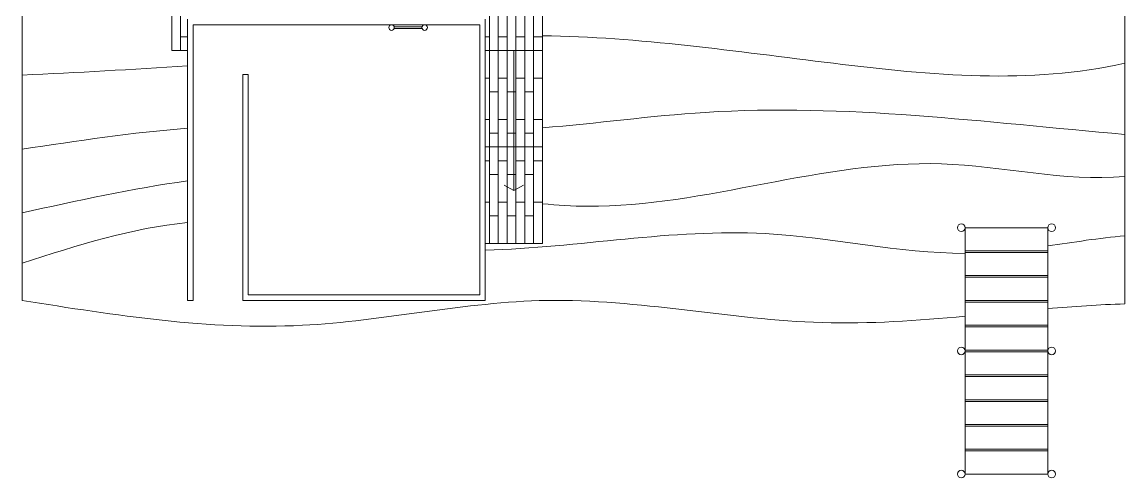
# Model space of a CAD drawing. Header units: millimetres. Extents: x 19901 to 56688, y 13732 to 29551.
# Drawn here: x 26307 to 28308, y 15617 to 16444 of the extents above; entities that cross this region are included whole.
import ezdxf

# ---------------------------------------------------------------- set-up
doc = ezdxf.new("R2010")
doc.units = ezdxf.units.MM
doc.layers.get('0').update_dxf_attribs({"lineweight": 18})
for name, color, linetype, lineweight in [('A-FURN', 9, 'Continuous', 13), ('curve di livello', 6, 'Continuous', 9), ('pavimentazione esterna', 51, 'Continuous', 15), ('PROIEZIONI', 145, 'Continuous', 13), ('Wall', 7, 'Continuous', 20)]:
    doc.layers.add(name, color=color, linetype=linetype, lineweight=lineweight)
doc.layers.add('ACQUA - water hatch', color=7, linetype='Continuous', lineweight=5, true_color=0x0f87ff)

msp = doc.modelspace()

# ---------------------------------------------------------------- linework, layer by layer
for p, q in [((28307.6, 17939.2), (28307.6, 15932.9)), ((26307.5, 16471.9), (26307.5, 16347.9)), ((26307.5, 16347.9), (26307.5, 16213.6)), ((26307.5, 16213.6), (26307.5, 16098.1)), ((26307.5, 16098.1), (26307.5, 16006.9)), ((26307.5, 16006.9), (26307.6, 15939.2))]:
    msp.add_line(p, q)
at = {"layer": 'A-FURN'}
for p, q in [((27032.8, 16435.7), (26982.3, 16435.7)), ((27032.8, 16432.7), (26982.3, 16432.7))]:
    msp.add_line(p, q, dxfattribs=at)
for centre in [(26977.6, 16434.2), (27037.6, 16434.2)]:
    msp.add_circle(centre, 5, dxfattribs=at)
at = {"layer": 'ACQUA - water hatch'}
msp.add_open_spline([(26718.7, 15949.2), (26718.3, 15949.3), (26717.9, 15949.4), (26717.6, 15949.5)], degree=3, dxfattribs=at)
at = {"layer": 'curve di livello'}
for points, knots in [([(27251.1, 16515.3), (27334.6, 16523.3), (27687.9, 16579.4), (28062.8, 16429.8), (28307.5, 16538.4), (28307.5, 16538.4), (28307.5, 16538.4), (28307.5, 16538.4), (28307.5, 16538.4), (28307.5, 16538.4), (28307.6, 16538.4)], [948.136507, 948.136507, 948.136507, 948.136507, 1199.951019, 2002.883229, 2002.883229, 2002.883229, 2002.885334, 2002.885334, 2002.885334, 2002.970377, 2002.970377, 2002.970377, 2002.970377]), ([(27251.1, 16419.5), (27426, 16417), (27777.5, 16364.8), (28135.5, 16330.7), (28307.5, 16369.4), (28307.5, 16369.4), (28307.5, 16369.4), (28307.5, 16369.4), (28307.5, 16369.4), (28307.5, 16369.4), (28307.6, 16369.4)], [947.742027, 947.742027, 947.742027, 947.742027, 1475.410206, 2004.14526, 2004.14526, 2004.14526, 2004.146467, 2004.146467, 2004.146467, 2004.226908, 2004.226908, 2004.226908, 2004.226908]), ([(27251.1, 16252.4), (27349.6, 16260.2), (27700.5, 16309.8), (28054.4, 16262.2), (28307.5, 16240.4), (28307.5, 16240.4), (28307.5, 16240.4), (28307.5, 16240.4), (28307.5, 16240.4), (28307.5, 16240.4), (28307.6, 16240.4)], [946.255727, 946.255727, 946.255727, 946.255727, 1242.735896, 2004.889476, 2004.889476, 2004.889476, 2004.889607, 2004.889607, 2004.889607, 2004.969426, 2004.969426, 2004.969426, 2004.969426]), ([(27251.1, 16114.5), (27278.4, 16111.9), (27519.4, 16097.8), (27870.1, 16238.6), (28196.8, 16154.4), (28307.5, 16164.1), (28307.5, 16164.1), (28307.5, 16164.1), (28307.5, 16164.1), (28307.5, 16164.1), (28307.6, 16164.1), (28307.6, 16164.1)], [950.943563, 950.943563, 950.943563, 950.943563, 1033.490488, 1679.853616, 2013.397423, 2013.397423, 2013.397423, 2013.399494, 2013.399494, 2013.399494, 2013.420108, 2013.420108, 2013.420108, 2013.420108]), ([(27147.6, 16030.3), (27316.4, 16035.1), (27607.7, 16094.3), (27897.2, 16024.8), (28017.7, 16024.6)], [851.89565, 851.89565, 851.89565, 851.89565, 1359.236516, 1723.307966, 1723.307966, 1723.307966, 1723.307966]), ([(26307.6, 15939.2), (26477.1, 15912.3), (26794.5, 15861.8), (27277.2, 15975.9), (27678.2, 15884.3), (27931.2, 15902.7), (28017.7, 15910.6)], [0, 0, 0, 0, 510.207258, 955.712193, 1456.747415, 1716.625225, 1716.625225, 1716.625225, 1716.625225])]:
    msp.add_open_spline(points, degree=3, knots=knots, dxfattribs=at)
for points in [[(26307.5, 16347.9), (26407.6, 16352.9), (26507.6, 16357.9), (26607.6, 16364.7)], [(26307.5, 16213.6), (26407.4, 16228.7), (26507.3, 16243.8), (26607.6, 16251.6)], [(26307.5, 16098.1), (26407.5, 16120.2), (26507.5, 16142.2), (26607.6, 16156.1)], [(26307.5, 16006.9), (26407.4, 16039), (26507.2, 16071.1), (26607.6, 16080.5)], [(28167.7, 16038), (28214.2, 16044.8), (28260.8, 16052.5), (28307.6, 16056.3)], [(28167.7, 15924.4), (28214.3, 15928.4), (28260.9, 15931.6), (28307.6, 15932.9)]]:
    msp.add_open_spline(points, degree=3, dxfattribs=at)
at = {"layer": 'pavimentazione esterna'}
for p, q in [((26595.1, 16392.6), (26607.6, 16392.6)), ((27147.6, 16392.6), (27251.1, 16392.6)), ((27251.1, 16217.6), (27147.6, 16217.6)), ((27155.1, 16042.6), (27171.1, 16042.6)), ((27187.1, 16042.6), (27203.1, 16042.6)), ((27219.1, 16042.6), (27235.1, 16042.6))]:
    msp.add_line(p, q, dxfattribs=at)
for points in [[(26607.6, 16417.6), (26595.1, 16417.6), (26595.1, 16492.6)], [(27139.1, 16492.6), (27155.1, 16492.6), (27155.1, 16417.6), (27147.6, 16417.6)], [(27171.1, 16492.6), (27187.1, 16492.6), (27187.1, 16417.6), (27171.1, 16417.6), (27171.1, 16492.6)], [(27203.1, 16492.6), (27219.1, 16492.6), (27219.1, 16417.6), (27203.1, 16417.6), (27203.1, 16492.6)], [(27235.1, 16492.6), (27251.1, 16492.6), (27251.1, 16417.6), (27235.1, 16417.6), (27235.1, 16492.6)], [(26579.1, 16467.6), (26595.1, 16467.6), (26595.1, 16392.6), (26579.1, 16392.6), (26579.1, 16467.6)], [(27155.1, 16467.6), (27171.1, 16467.6), (27171.1, 16392.6), (27155.1, 16392.6), (27155.1, 16467.6)], [(27187.1, 16467.6), (27203.1, 16467.6), (27203.1, 16392.6), (27187.1, 16392.6), (27187.1, 16467.6)], [(27219.1, 16467.6), (27235.1, 16467.6), (27235.1, 16392.6), (27219.1, 16392.6), (27219.1, 16467.6)], [(27147.6, 16417.6), (27155.1, 16417.6), (27155.1, 16342.6), (27147.6, 16342.6)], [(27171.1, 16417.6), (27187.1, 16417.6), (27187.1, 16342.6), (27171.1, 16342.6), (27171.1, 16417.6)], [(27203.1, 16417.6), (27219.1, 16417.6), (27219.1, 16342.6), (27203.1, 16342.6), (27203.1, 16417.6)], [(27235.1, 16417.6), (27251.1, 16417.6), (27251.1, 16342.6), (27235.1, 16342.6), (27235.1, 16417.6)], [(27155.1, 16392.6), (27171.1, 16392.6), (27171.1, 16317.6), (27155.1, 16317.6), (27155.1, 16392.6)], [(27187.1, 16392.6), (27203.1, 16392.6), (27203.1, 16317.6), (27187.1, 16317.6), (27187.1, 16392.6)], [(27219.1, 16392.6), (27235.1, 16392.6), (27235.1, 16317.6), (27219.1, 16317.6), (27219.1, 16392.6)], [(27147.6, 16342.6), (27155.1, 16342.6), (27155.1, 16267.6), (27147.6, 16267.6)], [(27171.1, 16342.6), (27187.1, 16342.6), (27187.1, 16267.6), (27171.1, 16267.6), (27171.1, 16342.6)], [(27203.1, 16342.6), (27219.1, 16342.6), (27219.1, 16267.6), (27203.1, 16267.6), (27203.1, 16342.6)], [(27235.1, 16342.6), (27251.1, 16342.6), (27251.1, 16267.6), (27235.1, 16267.6), (27235.1, 16342.6)], [(27155.1, 16317.6), (27171.1, 16317.6), (27171.1, 16242.6), (27155.1, 16242.6), (27155.1, 16317.6)], [(27187.1, 16317.6), (27203.1, 16317.6), (27203.1, 16242.6), (27187.1, 16242.6), (27187.1, 16317.6)], [(27219.1, 16317.6), (27235.1, 16317.6), (27235.1, 16242.6), (27219.1, 16242.6), (27219.1, 16317.6)], [(27147.6, 16267.6), (27155.1, 16267.6), (27155.1, 16192.6), (27147.6, 16192.6)], [(27171.1, 16267.6), (27187.1, 16267.6), (27187.1, 16192.6), (27171.1, 16192.6), (27171.1, 16267.6)], [(27203.1, 16267.6), (27219.1, 16267.6), (27219.1, 16192.6), (27203.1, 16192.6), (27203.1, 16267.6)], [(27235.1, 16267.6), (27251.1, 16267.6), (27251.1, 16192.6), (27235.1, 16192.6), (27235.1, 16267.6)], [(27155.1, 16242.6), (27171.1, 16242.6), (27171.1, 16167.6), (27155.1, 16167.6), (27155.1, 16242.6)], [(27187.1, 16242.6), (27203.1, 16242.6), (27203.1, 16167.6), (27187.1, 16167.6), (27187.1, 16242.6)], [(27219.1, 16242.6), (27235.1, 16242.6), (27235.1, 16167.6), (27219.1, 16167.6), (27219.1, 16242.6)], [(27147.6, 16192.6), (27155.1, 16192.6), (27155.1, 16117.6), (27147.6, 16117.6)], [(27171.1, 16192.6), (27187.1, 16192.6), (27187.1, 16117.6), (27171.1, 16117.6), (27171.1, 16192.6)], [(27203.1, 16192.6), (27219.1, 16192.6), (27219.1, 16117.6), (27203.1, 16117.6), (27203.1, 16192.6)], [(27235.1, 16192.6), (27251.1, 16192.6), (27251.1, 16117.6), (27235.1, 16117.6), (27235.1, 16192.6)], [(27155.1, 16167.6), (27171.1, 16167.6), (27171.1, 16092.6), (27155.1, 16092.6), (27155.1, 16167.6)], [(27187.1, 16167.6), (27203.1, 16167.6), (27203.1, 16092.6), (27187.1, 16092.6), (27187.1, 16167.6)], [(27219.1, 16167.6), (27235.1, 16167.6), (27235.1, 16092.6), (27219.1, 16092.6), (27219.1, 16167.6)], [(27147.6, 16117.6), (27155.1, 16117.6), (27155.1, 16042.6), (27147.6, 16042.6)], [(27171.1, 16117.6), (27187.1, 16117.6), (27187.1, 16042.6), (27171.1, 16042.6), (27171.1, 16117.6)], [(27203.1, 16117.6), (27219.1, 16117.6), (27219.1, 16042.6), (27203.1, 16042.6), (27203.1, 16117.6)], [(27235.1, 16117.6), (27251.1, 16117.6), (27251.1, 16042.6), (27235.1, 16042.6), (27235.1, 16117.6)]]:
    msp.add_lwpolyline(points, dxfattribs=at)
at = {"layer": 'PROIEZIONI'}
for p, q in [((27199.3, 16392.6), (27199.3, 16138.6)), ((27199.3, 16138.6), (27182, 16148.5)), ((27199.3, 16138.6), (27216.7, 16148.5))]:
    msp.add_line(p, q, dxfattribs=at)
at = {"layer": 'Wall'}
for p, q in [((26607.6, 15939.2), (26607.6, 16449.2)), ((27147.6, 16449.2), (27147.6, 15939.2)), ((26617.6, 15939.2), (26617.6, 16439.2)), ((26617.6, 16439.2), (27137.6, 16439.2)), ((27137.6, 16439.2), (27137.6, 15949.2)), ((26707.6, 16349.2), (26717.6, 16349.2)), ((26707.6, 15939.2), (26707.6, 16349.2)), ((26717.6, 15949.2), (26717.6, 16349.2)), ((28167.7, 16071.2), (28017.7, 16071.2)), ((28017.7, 15624.2), (28017.7, 16071.2)), ((28167.7, 15624.2), (28167.7, 16071.2)), ((28167.7, 16029.2), (28017.7, 16029.2)), ((28167.7, 16026.2), (28017.7, 16026.2)), ((28167.7, 15984.2), (28017.7, 15984.2)), ((28167.7, 15981.2), (28017.7, 15981.2)), ((27137.6, 15949.2), (26717.6, 15949.2)), ((26607.6, 15939.2), (26617.6, 15939.2)), ((26707.6, 15939.2), (27147.6, 15939.2)), ((28167.7, 15939.2), (28017.7, 15939.2)), ((28167.7, 15936.2), (28017.7, 15936.2)), ((28167.7, 15894.2), (28017.7, 15894.2)), ((28167.7, 15891.2), (28017.7, 15891.2)), ((28167.7, 15849.2), (28017.7, 15849.2)), ((28017.7, 15846.2), (28167.7, 15846.2)), ((28017.7, 15804.2), (28167.7, 15804.2)), ((28017.7, 15801.2), (28167.7, 15801.2)), ((28017.7, 15759.2), (28167.7, 15759.2)), ((28017.7, 15756.2), (28167.7, 15756.2)), ((28017.7, 15714.2), (28167.7, 15714.2)), ((28017.7, 15711.2), (28167.7, 15711.2)), ((28017.7, 15669.2), (28167.7, 15669.2)), ((28017.7, 15666.2), (28167.7, 15666.2)), ((28017.7, 15624.2), (28167.7, 15624.2))]:
    msp.add_line(p, q, dxfattribs=at)
for centre in [(28010.7, 16071.2), (28174.7, 16071.2), (28010.7, 15847.7), (28174.7, 15847.7), (28010.7, 15624.2), (28174.7, 15624.2)]:
    msp.add_circle(centre, 7, dxfattribs=at)

doc.saveas('drawing.dxf')
